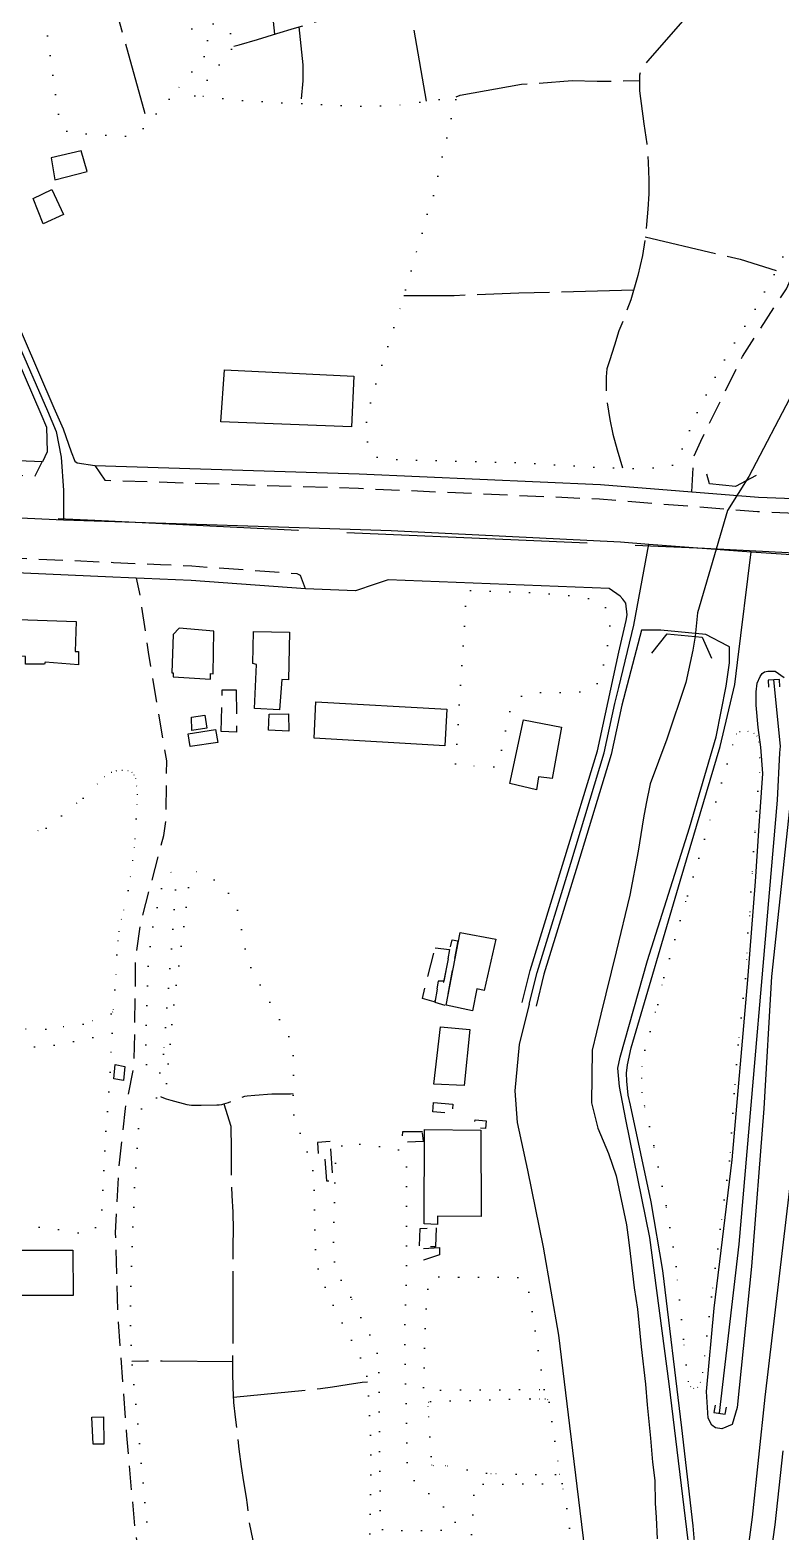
# Model space of a CAD drawing. Header units: millimetres. Extents: x 220021 to 223505, y 489325 to 491820.
# Drawn here: x 221447.9 to 221604, y 490219.8 to 490532 of the extents above; entities that cross this region are included whole.
import ezdxf

# ---------------------------------------------------------------- set-up
doc = ezdxf.new("R2010")
doc.units = ezdxf.units.MM
for name, pattern in [('15M2P5', [17.5, 15, -2.5]), ('50M10', [60, 50, -10]), ('5M2P5', [7.5, 5, -2.5]), ('AM4', [4, 0, -4])]:
    doc.linetypes.add(name, pattern=pattern)
for name, color, linetype in [('A0013110', 8, 'Continuous'), ('A0013117', 8, 'Continuous'), ('A0023119', 8, '5M2P5'), ('A0023210', 8, 'Continuous'), ('A0033324', 8, '5M2P5'), ('B0014111', 8, 'Continuous'), ('B0014112', 8, 'Continuous'), ('B0014113', 8, 'Continuous'), ('B0014116', 8, '5M2P5'), ('B0014118', 8, '5M2P5'), ('C0076116', 8, 'Continuous'), ('C0523121', 8, '50M10'), ('D0015112', 8, '15M2P5'), ('D0025111', 8, 'AM4'), ('E0022112', 8, 'Continuous'), ('E0032111', 8, 'Continuous'), ('F0017114', 8, 'Continuous')]:
    doc.layers.add(name, color=color, linetype=linetype)

msp = doc.modelspace()

# ---------------------------------------------------------------- linework, layer by layer
at = {"layer": 'A0013110', "flags": 128}
for points in [[(221415.019, 490545.593), (221420.572, 490530.097), (221422.989, 490524.19), (221425.1, 490519.034), (221434.083, 490497.158), (221439.828, 490483.654), (221452.906, 490453.456), (221454.801, 490449.112), (221456.457, 490444.327), (221457.249, 490442.391), (221457.744, 490442.043), (221461.375, 490441.502), (221516.31, 490439.768), (221566.462, 490437.546), (221599.295, 490434.919), (221642.352, 490433.261)], [(221386.271, 490505.741), (221407.546, 490515.733), (221417.109, 490519.078), (221419.115, 490519.393), (221420.191, 490519.3), (221422.407, 490517.694), (221431.315, 490496.001), (221437.071, 490482.47), (221450.155, 490452.26), (221451.374, 490449.465), (221451.47, 490444.326), (221450.486, 490442.262), (221401.654, 490444.303), (221325.6, 490448.071), (221285.506, 490451.608), (221282.345, 490462.497), (221282.173, 490465.431), (221282.499, 490466.982), (221282.991, 490468.186), (221289.112, 490475.464), (221296.373, 490483.321), (221321.632, 490511.211), (221339.001, 490531.285), (221340.949, 490532.701)], [(221584.998, 490215.734), (221580.787, 490250.611), (221576.752, 490281.001), (221571.741, 490305.532), (221570.404, 490312.442), (221570.234, 490314.685), (221570.065, 490316.239), (221570.554, 490318.479), (221576.277, 490338.627), (221584.951, 490366.175), (221590.512, 490385.117), (221592.63, 490395.627), (221593.278, 490400.453), (221593.269, 490403.815), (221592.88, 490404.015), (221588.347, 490406.339), (221579.058, 490407.298), (221575.006, 490407.265), (221570.922, 490391.694), (221568.735, 490381.402), (221561.736, 490358.425), (221554.739, 490335.735), (221553.104, 490329.14)], [(221600.674, 490205.834), (221602.799, 490221.321), (221604.438, 490236.682)]]:
    msp.add_lwpolyline(points, dxfattribs=at)
at = {"layer": 'A0013110'}
msp.add_lwpolyline([(221550.192, 490329.862), (221551.848, 490336.538), (221558.867, 490359.304), (221565.834, 490382.173), (221570.316, 490402.713), (221571.844, 490409.306), (221572.054, 490410.429), (221571.769, 490412.868), (221571.155, 490413.747), (221570.548, 490414.327), (221568.258, 490415.941), (221522.387, 490417.725), (221519.675, 490416.803), (221515.546, 490415.447), (221505.153, 490415.859), (221481.395, 490417.565), (221474.897, 490417.858), (221465.152, 490418.297), (221423.323, 490420.182)], dxfattribs=at)
at = {"layer": 'A0013117', "flags": 128}
msp.add_lwpolyline([(221551.648, 490329.501), (221549.569, 490321.118), (221548.69, 490311.502), (221549.171, 490304.95), (221551.282, 490295.011), (221554.586, 490279.015), (221557.725, 490260.685), (221560.948, 490234.44), (221564.154, 490208.263)], dxfattribs=at)
at = {"layer": 'A0023119', "flags": 128}
for points in [[(221585.436, 490436.028), (221585.832, 490443.14), (221587.34, 490446.57), (221595.967, 490464.166), (221605.13, 490478.214), (221609.25, 490487.621), (221616.165, 490504.737), (221624.501, 490525.154), (221634.326, 490545.518), (221638.091, 490552.946), (221638.727, 490555.205), (221638.854, 490559.011), (221638.869, 490565.242), (221637.746, 490576.368), (221635.772, 490585.868), (221632.463, 490598.154), (221630.252, 490608.029), (221630.134, 490611.216), (221630.056, 490617.879), (221629.953, 490622.225), (221629.85, 490626.111), (221629.652, 490628.975), (221629.489, 490630.94), (221629.204, 490632.998), (221628.709, 490634.452), (221623.828, 490643.25)], [(221441.025, 490159.567), (221450.94, 490157.113), (221460.541, 490154.505), (221467.12, 490153.33), (221471.132, 490153.367), (221473.553, 490154.409), (221474.828, 490155.547), (221477.916, 490160.897), (221478.352, 490162.114), (221478.757, 490165.014), (221481.93, 490189.924), (221482.017, 490192.017), (221481.581, 490193.652), (221480.417, 490195.357), (221474.14, 490204.352), (221472.391, 490207.721), (221470.616, 490215.184), (221469.731, 490220.818), (221468.049, 490239.858), (221466.234, 490264.429), (221465.72, 490282.005), (221466.441, 490295.638), (221467.744, 490307.85), (221469.456, 490316.104), (221469.551, 490317.818), (221469.654, 490320.732), (221469.815, 490331.868), (221469.831, 490338.841), (221470.966, 490346.503), (221475.172, 490362.503), (221475.713, 490364.568), (221476.19, 490367.997), (221476.344, 490380.087), (221475.759, 490383.318), (221472.57, 490402.69), (221470.686, 490415.238), (221470.024, 490418.078)]]:
    msp.add_lwpolyline(points, dxfattribs=at)
at = {"layer": 'A0023210', "flags": 128}
for points in [[(221413.629, 490545.023), (221418.83, 490530.51), (221419.171, 490529.559), (221421.601, 490523.622), (221423.712, 490518.465), (221423.801, 490518.25), (221432.699, 490496.58), (221438.449, 490483.062), (221444.99, 490467.96), (221451.531, 490452.858), (221453.393, 490448.588), (221454.366, 490443.227), (221454.882, 490436.281), (221454.878, 490430.196)], [(221587.049, 490205.277), (221585.751, 490221.075), (221583.425, 490241.431), (221579.455, 490274.182), (221577.011, 490288.405), (221572.715, 490308.505), (221572.262, 490310.588), (221571.934, 490313.507), (221571.921, 490315.167), (221572.081, 490316.948), (221572.88, 490320.469), (221583.042, 490355.073), (221591.344, 490383.074), (221594.419, 490396.011), (221594.94, 490400.562), (221597.792, 490423.569)]]:
    msp.add_lwpolyline(points, dxfattribs=at)
at = {"layer": 'A0023210'}
for points in [[(220757.3, 490541.802), (220859.482, 490533.778), (220893.733, 490530.799), (220976.22, 490523.623), (220996.598, 490521.201), (221044.459, 490510.774), (221072.732, 490502.433), (221107.195, 490489.72), (221108.868, 490489.094), (221113.329, 490487.425), (221155.74, 490469.668), (221219.773, 490450.37), (221244.839, 490443.959), (221270.333, 490440.78), (221285.79, 490439.413), (221322.094, 490436.382), (221454.878, 490430.196), (221523.005, 490428.005), (221570.654, 490425.61), (221576.519, 490425.182), (221597.792, 490423.569), (221622.704, 490421.868)], [(221551.648, 490329.501), (221553.294, 490336.137), (221560.301, 490358.865), (221567.284, 490381.787), (221569.485, 490392.007), (221570.301, 490395.377), (221573.425, 490408.285), (221576.519, 490425.182)], [(221595.874, 490206.343), (221598.094, 490222.87), (221600.684, 490247.805), (221606.527, 490297.021)]]:
    msp.add_lwpolyline(points, dxfattribs=at)
at = {"layer": 'A0033324', "flags": 128}
for points in [[(221285.506, 490451.608), (221289.019, 490448.286), (221325.393, 490445.078), (221401.517, 490441.306), (221449, 490439.322), (221450.466, 490442.263)], [(221461.362, 490441.504), (221463.466, 490438.435), (221516.196, 490436.77), (221566.276, 490434.552), (221599.117, 490431.924), (221642.228, 490430.264), (221705.722, 490427.439), (221746.629, 490425.278), (221794.764, 490422.899), (221816.396, 490421.205), (221850.117, 490419.951), (221869.269, 490419.309), (221895.147, 490418.625), (221915.791, 490417.628), (221948.906, 490417.241), (221970.606, 490417.968), (221982.916, 490418.584), (221995.567, 490419.896), (222022.213, 490423.36), (222039.959, 490426.369), (222074.776, 490433.397), (222102.882, 490438.73), (222103.718, 490439.601), (222103.885, 490441.973)], [(221505.153, 490415.859), (221504.156, 490418.626), (221503.472, 490418.987), (221481.57, 490420.56), (221475.032, 490420.855), (221465.287, 490421.294), (221423.465, 490423.179), (221370.829, 490425.762), (221329.495, 490427.395), (221329.281, 490427.172), (221329.285, 490424.401)]]:
    msp.add_lwpolyline(points, dxfattribs=at)
at = {"layer": 'B0014111'}
for points in [[(221487.599, 490450.566), (221488.31, 490461.41), (221515.204, 490460.072), (221514.743, 490449.565)], [(221481.457, 490389.154), (221484.231, 490389.582), (221484.658, 490386.905), (221481.576, 490386.448)], [(221497.52, 490386.455), (221497.656, 490389.838), (221501.626, 490389.849), (221501.742, 490386.275)], [(221481.195, 490383.102), (221480.821, 490385.691), (221486.483, 490386.631), (221486.929, 490383.901)], [(221460.769, 490243.706), (221463.208, 490243.774), (221463.288, 490238.088), (221461.037, 490238.083)]]:
    msp.add_lwpolyline(points, close=True, dxfattribs=at)
at = {"layer": 'B0014111', "flags": 128}
for points in [[(221439.397, 490409.7), (221457.541, 490409.086), (221457.296, 490402.843), (221458.03, 490402.844), (221457.983, 490400.099), (221451.039, 490400.616), (221450.907, 490400.237), (221446.971, 490400.224), (221446.975, 490401.78), (221444.676, 490401.839), (221444.668, 490401.362), (221439.292, 490401.466)], [(221478.954, 490407.689), (221477.667, 490406.363), (221477.367, 490398.376), (221477.673, 490398.414), (221477.67, 490397.54), (221485.415, 490397.073), (221485.458, 490398.253), (221485.962, 490398.216), (221486.125, 490407.074)], [(221494.362, 490407.018), (221501.827, 490406.836), (221501.664, 490396.977), (221500.226, 490397.044), (221499.789, 490390.682), (221494.589, 490391.021), (221495.014, 490400.148), (221494.244, 490400.311)], [(221529.878, 490303.468), (221541.599, 490303.36), (221541.688, 490285.365), (221532.615, 490285.48), (221532.617, 490283.746), (221529.839, 490283.829)], [(221456.839, 490278.41), (221456.86, 490268.988), (221434.433, 490268.939), (221434.413, 490278.362)]]:
    msp.add_lwpolyline(points, close=True, dxfattribs=at)
at = {"layer": 'B0014112', "flags": 128}
for points in [[(221458.561, 490506.937), (221452.328, 490505.437), (221453.067, 490500.853), (221459.808, 490502.604)], [(221537.315, 490344.4), (221544.739, 490343.042), (221542.323, 490332.392), (221540.794, 490332.743), (221539.903, 490328.11), (221534.415, 490329.301)]]:
    msp.add_lwpolyline(points, close=True, dxfattribs=at)
at = {"layer": 'B0014112'}
msp.add_lwpolyline([(221448.567, 490497.022), (221452.459, 490498.868), (221454.853, 490493.705), (221450.676, 490491.739)], close=True, dxfattribs=at)
at = {"layer": 'B0014113'}
for points in [[(221506.95, 490384.807), (221507.32, 490392.408), (221534.547, 490390.833), (221534.147, 490383.212)], [(221550.49, 490388.627), (221558.364, 490387.138), (221556.461, 490376.431), (221553.621, 490376.805), (221553.162, 490374.106), (221547.612, 490375.389)], [(221533.262, 490324.789), (221539.303, 490324.247), (221538.12, 490312.593), (221531.879, 490312.892)]]:
    msp.add_lwpolyline(points, close=True, dxfattribs=at)
at = {"layer": 'B0014116'}
for points in [[(221487.863, 490394.872), (221490.748, 490394.854), (221490.863, 490386.074), (221487.628, 490386.189)], [(221465.646, 490316.978), (221467.644, 490316.576), (221467.339, 490313.689), (221465.352, 490313.997)]]:
    msp.add_lwpolyline(points, close=True, dxfattribs=at)
at = {"layer": 'B0014116', "flags": 128}
for points in [[(221535.628, 490342.923), (221536.83, 490342.695), (221534.27, 490329.214), (221532.117, 490329.872), (221532.939, 490334.16), (221533.958, 490334.131)], [(221532.102, 490341.249), (221535.082, 490340.922), (221533.932, 490334.325), (221532.773, 490334.324), (221531.951, 490330.036), (221529.466, 490330.693)]]:
    msp.add_lwpolyline(points, close=True, dxfattribs=at)
at = {"layer": 'B0014118', "flags": 128}
for points in [[(221531.804, 490309.083), (221535.786, 490308.769), (221535.632, 490306.803), (221531.649, 490307.116)], [(221540.426, 490305.476), (221542.705, 490305.304), (221542.581, 490303.664), (221540.302, 490303.837)], [(221510.299, 490300.994), (221507.641, 490300.782), (221507.902, 490297.523), (221509.137, 490297.622), (221509.524, 490292.792), (221510.947, 490292.906)], [(221529.502, 490302.992), (221525.363, 490302.988), (221525.2, 490300.844), (221529.67, 490301.014)], [(221532.343, 490283.043), (221532.182, 490279.086), (221528.871, 490279.082), (221529.032, 490282.875)], [(221533.01, 490278.922), (221533.012, 490277.438), (221529.702, 490276.28), (221529.699, 490278.753)]]:
    msp.add_lwpolyline(points, close=True, dxfattribs=at)
at = {"layer": 'C0076116', "flags": 128}
for points in [[(221598.865, 490439.399), (221594.552, 490437.124), (221589.142, 490437.713), (221588.619, 490439.722)], [(221603.775, 490395.496), (221603.723, 490396.995), (221601.325, 490396.91), (221601.377, 490395.411)], [(221590.285, 490246.141), (221590.057, 490244.658), (221592.428, 490244.293), (221592.657, 490245.775)]]:
    msp.add_lwpolyline(points, dxfattribs=at)
at = {"layer": 'C0076116'}
msp.add_lwpolyline([(221577.125, 490402.461), (221580.308, 490406.527), (221587.629, 490405.807), (221589.53, 490401.479)], dxfattribs=at)
at = {"layer": 'C0523121', "flags": 128}
msp.add_lwpolyline([(221333.935, 490436.069), (221375.985, 490434.094), (221419.095, 490431.992), (221461.413, 490430.159), (221503.565, 490428.053), (221549.456, 490426.04), (221588.132, 490424.315), (221630.817, 490422.155), (221671.972, 490420.142), (221709.442, 490418.602), (221748.391, 490416.807), (221794.04, 490414.713), (221831.958, 490412.71), (221878.841, 490410.858), (221924.231, 490408.879), (221964.832, 490409.438), (221999.157, 490412.385), (222033.756, 490417.069), (222070.34, 490424.309), (222111.212, 490431.939), (222154.954, 490440.332), (222185.17, 490446.275)], dxfattribs=at)
at = {"layer": 'D0015112', "flags": 128}
for points in [[(221496.518, 490554.541), (221496.951, 490547.794), (221498.736, 490531.157)], [(221490.272, 490528.653), (221491.392, 490528.922), (221495.189, 490530.062), (221499.202, 490531.301), (221502.865, 490532.38), (221506.63, 490533.526), (221510.884, 490534.964), (221526.4, 490540.262), (221528.571, 490541.191), (221531.692, 490542.64), (221535.691, 490544.488), (221549.782, 490549.683), (221552.809, 490550.633), (221555.429, 490551.349), (221560.976, 490551.454), (221563.646, 490551.418), (221566.585, 490551.361), (221571.2, 490550.807), (221573.498, 490550.164), (221575.803, 490548.923), (221577.186, 490547.77), (221578.289, 490546.549), (221579.364, 490545.339), (221580.534, 490543.582), (221582.315, 490540.766), (221583.421, 490538.851), (221584.207, 490537.407), (221585.032, 490535.586), (221576.238, 490525.545), (221575.128, 490524.244), (221574.579, 490522.626), (221574.578, 490521.306), (221574.608, 490519.413), (221575.527, 490512.559), (221576.083, 490508.356), (221576.413, 490504.492), (221576.542, 490500.908), (221576.524, 490497.994), (221576.347, 490494.767), (221576.026, 490491.566), (221575.746, 490488.677), (221575.22, 490485.17), (221574.257, 490480.984), (221572.772, 490475.927), (221571.379, 490472.141), (221570.311, 490469.466), (221569.408, 490466.535), (221568.364, 490463.273), (221567.793, 490461.59), (221567.651, 490459.899), (221567.652, 490457.856), (221567.686, 490456.024), (221568.406, 490451.041), (221569.082, 490448.025), (221569.949, 490444.75), (221571.047, 490440.986)], [(221463.046, 490545.997), (221472.371, 490512.602)], [(221530.302, 490517.224), (221526.317, 490540.234)], [(221503.777, 490532.658), (221504.657, 490524.767), (221504.653, 490521.465), (221504.153, 490516.752)], [(221536.523, 490518.13), (221537.34, 490518.474), (221550.067, 490520.739), (221560.573, 490521.507), (221565.761, 490521.364), (221574.578, 490521.504)], [(221575.78, 490489.03), (221595.536, 490484.367), (221602.975, 490482.025)], [(221573.362, 490477.937), (221549.528, 490477.299), (221536.054, 490476.805), (221525.597, 490476.798)], [(221475.033, 490310.315), (221475.324, 490310.185), (221476.223, 490309.849), (221477.222, 490309.56), (221480.527, 490308.703), (221480.977, 490308.62), (221481.459, 490308.562), (221481.945, 490308.532), (221483.517, 490308.527), (221486.758, 490308.58), (221487.266, 490308.619), (221487.762, 490308.687), (221488.237, 490308.791), (221488.709, 490308.934), (221489.155, 490309.099), (221489.979, 490309.461), (221492.582, 490310.411), (221493.046, 490310.479), (221494.633, 490310.621), (221498.155, 490310.876), (221498.763, 490310.879), (221502.069, 490310.907), (221502.608, 490310.929)], [(221488.237, 490308.791), (221489.65, 490304.137), (221489.675, 490303.421), (221489.76, 490300.122), (221489.756, 490296.546), (221489.755, 490292.991), (221489.884, 490289.75), (221490.074, 490286.321), (221490.113, 490282.633), (221490.109, 490279.352), (221490.105, 490276.312), (221490.101, 490273.024), (221490.096, 490269.477), (221490.092, 490266.027), (221490.084, 490262.407), (221490.055, 490259.238), (221490.018, 490256.007), (221490.032, 490252.953), (221490.068, 490249.852), (221490.248, 490246.689), (221490.557, 490243.663), (221490.913, 490240.601), (221491.333, 490237.046), (221491.836, 490233.43), (221492.314, 490230.238), (221492.867, 490226.953), (221493.042, 490225.431), (221493.494, 490221.782), (221493.869, 490219.699), (221494.549, 490216.424), (221495.167, 490213.398), (221495.779, 490210.314), (221496.412, 490207.931), (221496.638, 490207.251), (221497.811, 490204.044), (221498.037, 490203.544), (221498.801, 490202.129), (221499.085, 490201.683), (221500.612, 490199.34)], [(221490.022, 490255.202), (221475.386, 490255.326), (221472.145, 490255.319), (221469.119, 490255.236)], [(221490.183, 490247.825), (221508.265, 490249.607), (221510.788, 490250.011), (221513.814, 490250.482), (221516.984, 490250.945), (221518.092, 490251.042)]]:
    msp.add_lwpolyline(points, dxfattribs=at)
at = {"layer": 'D0025111', "flags": 128}
for points in [[(221482.188, 490518.378), (221484.385, 490521.133), (221490.572, 490529.037), (221490.655, 490529.645), (221490.638, 490530.285), (221490.384, 490530.876), (221484.455, 490534.168), (221478.673, 490536.222), (221476.605, 490537.009), (221472.544, 490540.147), (221471.962, 490541.339), (221471.482, 490542.62), (221471.801, 490544.778), (221473.396, 490545.978), (221483.734, 490550.415), (221495.234, 490554.222), (221497.494, 490554.784), (221499.193, 490555.591), (221499.913, 490556.396), (221500.974, 490558.891), (221502.421, 490565.211), (221503.112, 490571.552), (221503.286, 490575.506), (221503.33, 490578.488), (221503.251, 490581.572), (221503.214, 490583.536), (221503.444, 490586.543), (221503.911, 490589.173), (221504.425, 490591.057), (221505.046, 490593.33), (221505.179, 490595.748), (221505.215, 490598.377), (221504.622, 490605.037), (221502.753, 490609.022), (221501.881, 490610.761), (221501.244, 490613.5), (221499.918, 490620.844), (221498.775, 490627.67), (221498.944, 490630.458), (221499.062, 490632.85), (221499.303, 490635.246), (221499.731, 490638.149), (221500.26, 490641.17), (221500.984, 490644.436), (221501.726, 490648.202), (221502.331, 490651.892), (221502.618, 490654.291), (221502.705, 490657.184), (221502.516, 490661.67), (221502.141, 490663.865), (221501.634, 490666.474), (221501.273, 490668.482), (221500.693, 490670.634), (221500.166, 490672.362), (221500.147, 490674.697), (221500.464, 490675.265), (221500.972, 490675.599), (221512.606, 490677.649), (221525.464, 490680.504), (221541.049, 490683.794), (221548.671, 490685.67), (221553.124, 490687.215), (221559.381, 490691.017), (221564.683, 490695.842), (221567.299, 490702.142), (221569.373, 490706.849), (221570.376, 490711.852), (221570.614, 490714.971), (221570.523, 490716.957), (221570.536, 490718.752), (221570.637, 490719.442), (221570.768, 490720.475), (221571.158, 490721.172), (221576.972, 490724.651), (221582.855, 490727.903), (221584.737, 490728.696), (221586.368, 490729.014), (221587.457, 490728.448), (221588.226, 490727.576), (221592.343, 490720.21), (221596.073, 490711.168), (221598.521, 490703.416), (221599.979, 490696), (221600.959, 490691.048), (221601.314, 490687.72), (221601.645, 490684.316), (221601.979, 490681.232), (221602.318, 490679.167), (221604.511, 490671.753), (221607.448, 490664.151), (221610.343, 490657.722), (221612.967, 490652.837), (221616.773, 490647.191), (221619.261, 490643.015), (221621.254, 490639.933), (221623.57, 490636.365), (221624.597, 490634.467), (221625.479, 490632.581), (221626.042, 490630.645), (221626.317, 490629.277), (221626.469, 490627.37), (221626.686, 490625.035), (221626.714, 490622.01), (221626.804, 490619.182), (221626.932, 490614.699), (221627.05, 490611.457), (221627.557, 490608.169), (221628.568, 490602.544), (221630.878, 490594.087), (221631.942, 490590.416), (221633.505, 490582.863), (221633.831, 490579.34), (221635.113, 490568.355), (221635.762, 490564.231), (221636.051, 490559.108), (221636.023, 490557), (221635.716, 490555.669), (221635.289, 490554.108), (221634.672, 490552.673), (221631.458, 490545.561), (221626.303, 490534.703), (221618.958, 490520.825), (221614.769, 490508.386), (221607.971, 490492.169), (221602.661, 490481.387), (221598.641, 490474.074), (221591.842, 490462.779), (221585.985, 490451.317), (221582.776, 490443.165), (221582.062, 490441.864), (221580.803, 490441.329), (221575.495, 490440.839), (221565.286, 490441.176), (221549.67, 490442.073), (221525.728, 490442.697), (221520.767, 490442.947), (221519.548, 490443.413), (221518.826, 490443.957), (221518.427, 490444.67), (221517.873, 490447.524), (221517.83, 490450.276), (221518.063, 490452.121), (221520.047, 490459.314), (221524.803, 490474.098), (221525.597, 490476.798), (221528.268, 490485.887), (221530.364, 490493.108), (221530.529, 490494.124), (221531.578, 490496.932), (221536.523, 490518.13), (221524.842, 490516.428), (221517.618, 490516.174), (221513.038, 490516.309), (221505.243, 490516.711), (221499.559, 490516.924), (221494.882, 490517.239), (221491.26, 490517.416), (221482.188, 490518.378)], [(221536.358, 490379.493), (221538.666, 490415.541), (221540.131, 490415.437), (221549.366, 490415.199), (221553.841, 490414.996), (221557.831, 490414.624), (221560.065, 490414.43), (221561.91, 490414.191), (221563.658, 490413.908), (221565.086, 490413.535), (221566.046, 490413.099), (221567.175, 490412.436), (221568.048, 490411.441), (221568.424, 490409.93), (221568.414, 490407.876), (221568.22, 490405.502), (221567.862, 490403.862), (221567.366, 490401.196), (221566.888, 490399.071), (221566.263, 490397.035), (221565.535, 490395.773), (221563.533, 490394.707), (221561.997, 490394.436), (221558.712, 490394.336), (221556.352, 490394.367), (221553.668, 490394.335), (221551.563, 490394.089), (221550.282, 490393.691), (221549.497, 490393.221), (221547.785, 490390.993), (221546.382, 490384.824), (221545.86, 490382.048), (221545.538, 490380.318), (221545.188, 490379.34), (221544.453, 490378.844), (221542.989, 490378.67), (221542.248, 490378.732), (221536.358, 490379.493)]]:
    msp.add_lwpolyline(points, dxfattribs=at)
for points in [[(221476.855, 490517.657), (221470.769, 490510.796), (221469.286, 490510.115), (221467.307, 490509.956), (221456.088, 490510.718), (221454.931, 490511.416), (221453.768, 490514.874), (221450.24, 490540.43), (221450.237, 490541.637), (221451.223, 490542.839), (221453.859, 490544.374), (221456.167, 490545.05), (221459.299, 490545.719), (221465.731, 490546.196), (221467.383, 490545.322), (221469.039, 490542.551), (221473.177, 490537.176), (221476.314, 490535.776), (221484.08, 490530.55), (221485.403, 490529.334), (221485.57, 490528.47), (221485.078, 490527.611)], [(221558.516, 490229.891), (221540.224, 490229.69), (221540.24, 490229.251), (221539.934, 490222.862), (221538.888, 490206.321), (221537.521, 490194.997), (221536.861, 490191.12), (221536.229, 490188.689), (221535.237, 490186.643), (221534.862, 490186.435), (221534.244, 490186.389), (221533.499, 490186.577), (221527.365, 490192.096), (221523.786, 490195.543), (221521.899, 490196.891), (221520.91, 490197.749), (221520.142, 490198.998), (221519.505, 490201.226), (221518.527, 490216.38), (221518.718, 490228.072), (221518.74, 490237.164), (221518.615, 490241.207), (221518.356, 490246.87), (221518.088, 490251.109), (221517.545, 490254.304), (221510.669, 490267.408), (221507.939, 490273.913), (221507.338, 490277.047), (221507.037, 490283.746), (221506.979, 490291.808), (221506.749, 490294.762), (221506.349, 490296.734), (221502.834, 490306.024), (221502.55, 490309.007), (221502.715, 490314.49), (221502.652, 490318.213), (221502.421, 490320.692), (221502.214, 490321.905), (221497.278, 490330.815), (221493.129, 490338.458), (221491.453, 490347.195), (221490.97, 490349.484), (221490.231, 490351.503), (221488.816, 490352.994), (221487.831, 490354.136), (221485.653, 490355.761), (221483.518, 490357.016), (221482.5, 490357.068), (221481.769, 490356.82), (221481.232, 490356.267), (221480.939, 490355.22), (221480.752, 490352.378), (221477.941, 490330.731), (221476.209, 490312.429), (221475.945, 490311.127), (221475.419, 490310.44), (221473.896, 490309.946), (221472.363, 490309.487), (221471.127, 490307.895), (221470.878, 490306.73), (221470.555, 490304.485), (221469.826, 490294.726), (221469.187, 490281.199), (221468.947, 490273.252), (221468.812, 490266.18), (221468.852, 490260.621), (221469.21, 490253.408), (221470.574, 490239.512), (221472.068, 490222.806), (221473.018, 490214.243), (221473.593, 490211.414), (221474.205, 490208.845), (221477.967, 490201.943), (221480.643, 490198.522), (221482.206, 490197.088), (221483.194, 490195.702), (221484.16, 490194.316), (221484.446, 490192.945), (221484.448, 490191.47), (221483.673, 490184.574), (221481.072, 490167.668), (221479.168, 490158.22), (221477.932, 490156.192), (221475.908, 490152.115), (221474.814, 490151.361), (221473.493, 490150.931), (221472.021, 490150.796), (221470.55, 490150.787), (221469.104, 490150.807), (221466.341, 490150.99), (221456.353, 490153.334), (221450.922, 490154.341), (221448.36, 490154.412), (221447.784, 490154.05), (221447.017, 490153.443), (221446.624, 490152.702), (221446.382, 490151.976), (221446.144, 490151.105), (221445.771, 490149.548), (221444.161, 490139.39), (221443.131, 490129.858), (221442.147, 490125.218), (221441.39, 490121.226), (221441.11, 490118.632), (221441.002, 490115.571), (221440.898, 490113.056), (221440.885, 490111.801), (221440.791, 490110.779), (221440.202, 490109.373), (221440.022, 490109.287), (221437.531, 490107.588), (221436.972, 490106.805), (221437.079, 490105.614), (221440.454, 490085.956), (221442.567, 490075.894), (221447.133, 490050.489), (221448.603, 490042.545), (221459.209, 490043.647), (221463.89, 490044.049), (221466.964, 490044.126), (221470.215, 490043.872), (221472.458, 490043.445), (221477.138, 490042.484), (221483.211, 490041.057), (221486.861, 490040.434), (221489.679, 490040.062), (221495.617, 490040.139), (221496.401, 490040.358), (221497.36, 490040.973), (221505.504, 490049.697), (221514.466, 490056.946), (221514.831, 490057.117), (221515.505, 490057.19), (221516.072, 490057.075), (221518.39, 490053.741), (221520.068, 490051.327), (221525.244, 490046.92), (221528.561, 490049.556), (221538.898, 490059.21), (221541.463, 490062.067), (221542.134, 490063.056), (221542.57, 490064.081), (221542.744, 490065.044), (221542.749, 490066.271), (221542.702, 490068.336), (221540, 490088.81), (221538.545, 490107.304), (221538.069, 490118.069), (221538.306, 490123.95), (221539.139, 490130.511), (221540.726, 490139.917), (221545.125, 490153.871), (221549.169, 490165.371), (221553.608, 490173.32), (221557.539, 490184.352), (221559.325, 490191.369), (221560.031, 490194.397), (221560.588, 490200.117), (221560.861, 490208.452), (221559.85, 490222.923)], [(221475.656, 490319.143), (221475.419, 490316.43), (221475.18, 490315.341), (221473.834, 490314.875), (221473.194, 490315.131), (221472.723, 490315.459), (221472.231, 490316.161), (221471.996, 490317.827), (221472.058, 490324.67), (221472.43, 490337.074), (221473.18, 490344.103), (221473.893, 490347.613), (221475.774, 490355.734), (221476.505, 490356.625), (221477.193, 490356.937), (221477.809, 490356.521), (221478.31, 490355.583), (221478.064, 490351.245)], [(221465.003, 490323.483), (221455.669, 490321.473), (221453.061, 490321.027), (221450.01, 490320.674), (221446.509, 490320.555), (221442.35, 490320.383), (221433.42, 490319.34), (221430.602, 490318.847), (221424.014, 490316.8), (221412.851, 490311.342), (221398.903, 490305.658), (221403.918, 490290.089), (221405.038, 490285.322), (221405.533, 490285.152), (221406.688, 490285.154), (221410.153, 490285.333), (221411.143, 490285.335), (221412.298, 490285.338), (221417.413, 490285.178), (221418.733, 490285.18), (221420.218, 490285.184), (221431.768, 490284.352), (221434.078, 490284.357), (221435.233, 490284.188), (221441.009, 490283.687), (221442.989, 490283.52), (221447.939, 490283.359), (221449.589, 490283.192), (221451.569, 490283.024), (221458.83, 490281.841), (221460.149, 490282.015), (221460.479, 490282.016), (221461.469, 490283.046), (221461.798, 490283.218), (221462.128, 490283.561), (221462.128, 490283.733), (221462.787, 490285.276), (221463.412, 490297.531), (221463.63, 490302.544), (221464.555, 490314.026), (221464.904, 490322.441)], [(221514.609, 490268.599), (221514.113, 490269.283), (221513.287, 490270.652), (221512.791, 490271.508), (221511.138, 490276.13), (221511.137, 490277.158), (221510.971, 490278.87), (221511.45, 490298.744), (221513.428, 490300.804), (221524.319, 490299.458), (221525.97, 490297.577), (221526.136, 490297.063), (221526.154, 490273.935), (221526.156, 490271.708), (221525.832, 490264.512), (221525.837, 490258.002), (221526.351, 490233.162), (221527.343, 490230.937), (221527.673, 490230.595), (221528.169, 490230.253), (221535.599, 490223.417), (221536.26, 490221.876), (221536.096, 490220.505), (221535.437, 490220.161), (221521.412, 490220.131), (221520.917, 490220.472), (221520.751, 490221.329), (221520.395, 490254.564), (221520.229, 490254.906), (221520.063, 490256.961), (221519.897, 490257.304), (221519.897, 490257.989)], [(221554.784, 490249.44), (221551.895, 490268.404), (221551.351, 490270.606), (221550.791, 490271.884), (221550.393, 490272.327), (221549.753, 490272.616), (221548.889, 490272.768), (221542.306, 490272.78), (221534.697, 490272.778), (221532.7, 490272.838), (221531.362, 490272.646), (221531.03, 490272.268), (221530.687, 490271.229), (221530.209, 490265.88), (221529.888, 490256.8), (221529.685, 490249.292)]]:
    msp.add_lwpolyline(points, close=True, dxfattribs=at)
at = {"layer": 'D0025111'}
for points in [[(221579.665, 490335.074), (221584.56, 490352.053), (221590.432, 490371.609), (221594.65, 490385.687), (221595.395, 490386.208), (221597.114, 490386.252), (221598.349, 490385.886), (221599.008, 490385.321), (221599.29, 490384.062), (221599.52, 490380.791), (221599.545, 490377.718), (221599.215, 490373.81), (221598.905, 490369.657), (221598.561, 490365.255), (221598.304, 490361.291), (221598.01, 490356.716), (221597.731, 490352.852), (221597.47, 490347.94), (221597.13, 490344.322), (221596.845, 490338.837), (221596.613, 490334.851), (221595.096, 490321.048), (221594.278, 490310.969), (221593.331, 490296.982), (221591.39, 490282.763), (221589.531, 490268.696), (221587.675, 490253.01), (221587.238, 490250.951), (221586.708, 490249.895), (221585.884, 490249.619), (221585.266, 490249.961), (221584.779, 490251.031), (221584.306, 490254.54), (221583.771, 490259.914), (221582.228, 490275.023), (221580.126, 490287.682), (221577.555, 490300.126), (221575.679, 490308.343), (221575.129, 490311.115), (221575.082, 490314.081), (221575.125, 490316.556), (221575.695, 490319.929), (221578.369, 490329.476)], [(221534.273, 490233.536), (221531.78, 490233.59), (221531.421, 490233.69), (221531.286, 490235.506), (221530.666, 490245.79), (221530.732, 490246.767), (221531.175, 490246.936), (221551.901, 490247.497), (221553.79, 490247.503), (221554.935, 490247.495), (221555.485, 490247.358), (221555.789, 490246.816), (221557.99, 490231.785), (221557.126, 490231.734), (221543.778, 490231.874), (221542.794, 490232.025)]]:
    msp.add_lwpolyline(points, close=True, dxfattribs=at)
msp.add_lwpolyline([(221441.682, 490363.169), (221451.251, 490366.119), (221458.956, 490372.375), (221463.398, 490376.832), (221464.819, 490377.727), (221465.836, 490378.06), (221467.021, 490378.19), (221468.228, 490378.122), (221469.091, 490377.779), (221469.492, 490377.212), (221469.815, 490376.509), (221470.088, 490374.944), (221470.169, 490373.149), (221470.113, 490371.118), (221469.989, 490368.041), (221469.6, 490362.111), (221469.207, 490359.434), (221468.785, 490356.075), (221468.342, 490353.135), (221466.923, 490347.229), (221466.388, 490344.669), (221466.196, 490342.735), (221465.936, 490339.792), (221465.584, 490332.513), (221465.141, 490327.91), (221464.784, 490327.5), (221458.991, 490325.348), (221451.192, 490324.328), (221446.914, 490324.358)], dxfattribs=at)
at = {"layer": 'E0022112'}
msp.add_lwpolyline([(221591.242, 490244.476), (221595.291, 490279.632), (221603.289, 490371.962), (221603.736, 490381.765), (221603.865, 490383.189), (221602.524, 490396.953)], dxfattribs=at)
at = {"layer": 'E0032111', "flags": 128}
msp.add_lwpolyline([(221606.52, 490456.827), (221597.285, 490439.246), (221592.883, 490432.124), (221586.676, 490410.895), (221586.152, 490406.046), (221585.652, 490403.136), (221584.247, 490396.375), (221580.297, 490384.601), (221576.839, 490375.295), (221575.963, 490371.248), (221575.434, 490368.285), (221574.303, 490361.353), (221572.586, 490352.171), (221569.747, 490340.374), (221566.576, 490327.43), (221564.725, 490319.942), (221564.65, 490309.002), (221565.924, 490303.744), (221568.116, 490298.464), (221569.729, 490293.817), (221571.857, 490283.669), (221572.324, 490280.542), (221572.637, 490277.667), (221573.513, 490270.568), (221574.181, 490266.146), (221574.923, 490258.324), (221575.841, 490250.541), (221576.163, 490246.255), (221576.86, 490239.311), (221577.278, 490234.306), (221577.766, 490230.517), (221577.836, 490225.768), (221578.052, 490222.843), (221578.265, 490218.411)], dxfattribs=at)
at = {"layer": 'F0017114', "elevation": 25}
msp.add_lwpolyline([(221606.628, 490377.905), (221602.005, 490335.277), (221600.461, 490307.851), (221597.885, 490274.968), (221594.883, 490245.695), (221593.847, 490242.16), (221591.683, 490241.271), (221590.411, 490241.464), (221589.61, 490242.007), (221588.88, 490243.442), (221588.498, 490248.988), (221590.105, 490266.352), (221593.852, 490297.165), (221597.099, 490334.613), (221598.705, 490354.999), (221599.481, 490366.625), (221600.235, 490377.466), (221599.793, 490382.922), (221599.221, 490387.033), (221598.831, 490391.657), (221598.86, 490394.465), (221599.066, 490396.248), (221599.64, 490397.619), (221600.091, 490398.236), (221600.591, 490398.606), (221601.296, 490398.781), (221602.77, 490398.718), (221604.658, 490397.465)], dxfattribs=at)

doc.saveas('drawing.dxf')
